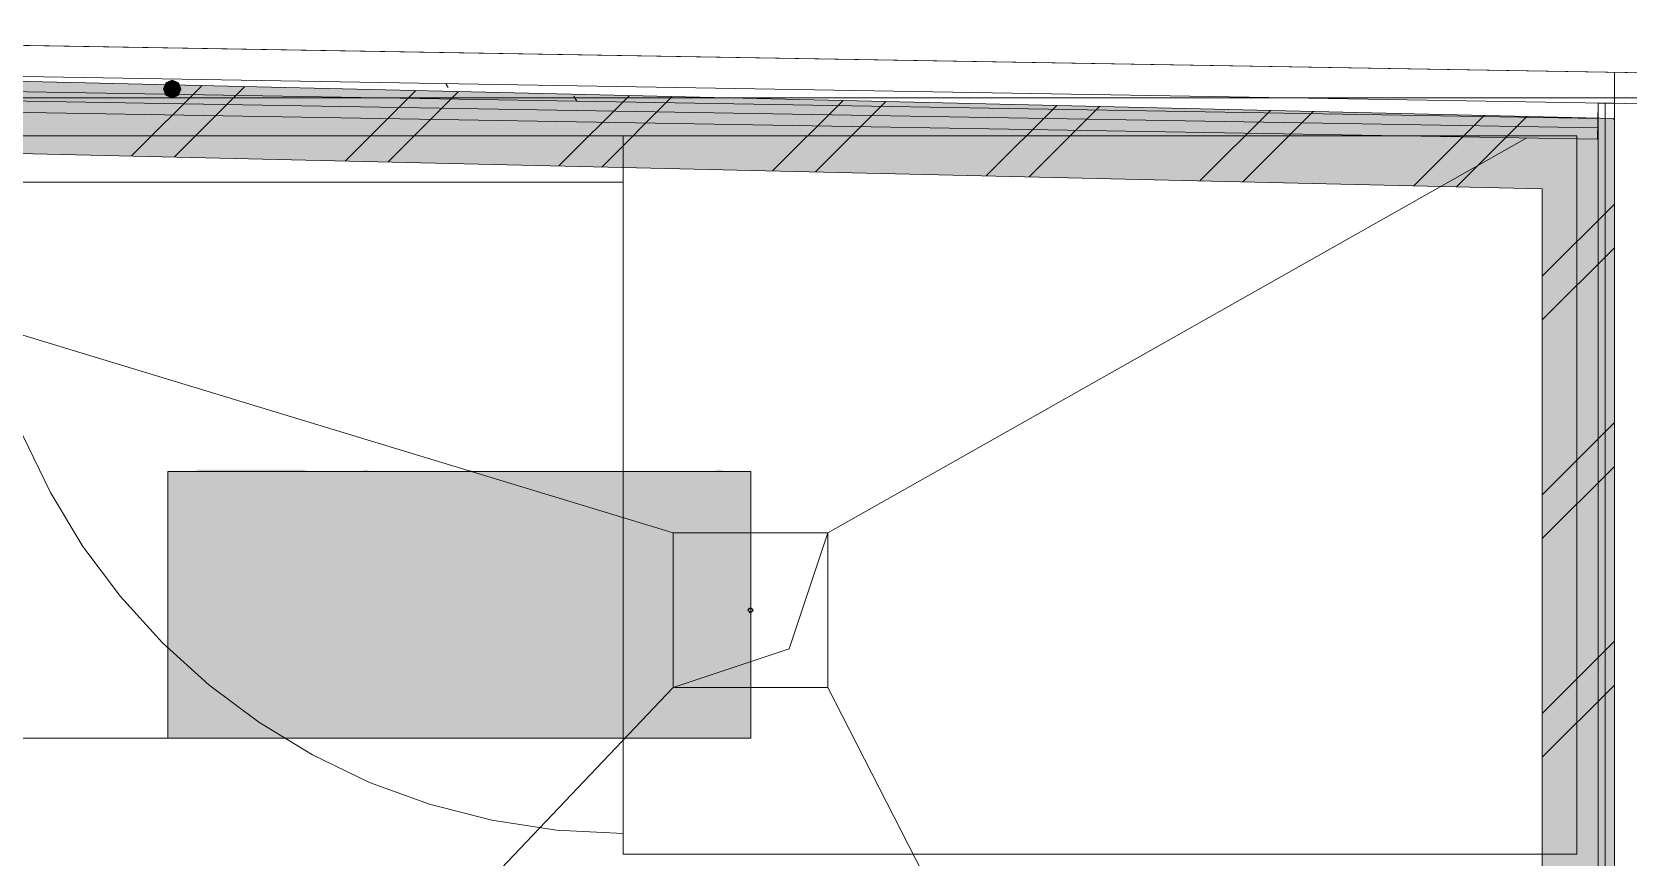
# Model space of a CAD drawing. Header units: millimetres. Extents: x -546 to 1681, y -650 to 1730.
# Drawn here: x 801.35 to 816.84, y 646.01 to 654.01 of the extents above; entities that cross this region are included whole.
import ezdxf

# ---------------------------------------------------------------- set-up
doc = ezdxf.new("R2010")
doc.units = ezdxf.units.MM

msp = doc.modelspace()

# ---------------------------------------------------------------- hatches: boundary and pattern name
at = {"true_color": 0xffffff}
h = msp.add_hatch(color=7, dxfattribs=at)
h.dxf.hatch_style = 2
h.paths.add_polyline_path([(794.386, 652.991), (794.386, 653.692), (816.003, 653.188), (816.003, 652.487)])
h = msp.add_hatch(color=7)
h.dxf.hatch_style = 2
h.paths.add_polyline_path([(802.712, 653.547), (802.649, 653.52), (802.622, 653.457), (802.649, 653.393), (802.712, 653.367), (802.776, 653.393), (802.802, 653.457), (802.776, 653.52)])
h = msp.add_hatch(color=7, dxfattribs=at)
h.dxf.hatch_style = 2
h.paths.add_polyline_path([(816.003, 652.487), (816.003, 653.188), (816.702, 653.171)])
h = msp.add_hatch(color=7, dxfattribs=at)
h.dxf.hatch_style = 2
h.paths.add_polyline_path([(816.686, 653.155), (816.702, 653.155), (816.702, 652.471), (816.003, 652.487)])
h = msp.add_hatch(color=7, dxfattribs=at)
h.dxf.hatch_style = 2
h.paths.add_polyline_path([(816.702, 653.155), (816.686, 653.155), (816.702, 653.171)])
h = msp.add_hatch(color=7, dxfattribs=at)
h.dxf.hatch_style = 2
h.paths.add_polyline_path([(816.003, 652.487), (816.702, 652.471), (816.702, 633.455), (816.003, 633.455)])
h = msp.add_hatch(color=7, dxfattribs=at)
h.dxf.hatch_style = 2
h.paths.add_polyline_path([(802.67, 649.747), (808.327, 649.747), (808.327, 647.158), (802.67, 647.158)])
h = msp.add_hatch(color=7, dxfattribs=at)
h.dxf.hatch_style = 2
h.paths.add_polyline_path([(802.67, 649.747), (808.327, 649.747), (808.327, 647.158), (802.67, 647.158)])
at = {"true_color": 0x0077b0}
h = msp.add_hatch(color=144, dxfattribs=at)
h.dxf.hatch_style = 2
h.paths.add_polyline_path([(802.972, 649.764), (803.982, 649.764), (804.056, 649.739), (804.081, 649.662), (804.081, 647.845), (804.056, 647.77), (803.982, 647.746), (803.906, 647.77), (803.88, 647.845), (803.88, 649.561), (803.073, 649.561), (803.073, 647.845), (803.048, 647.77), (802.972, 647.746), (802.896, 647.77), (802.871, 647.845), (802.871, 649.662), (802.896, 649.739)])
h = msp.add_hatch(color=144, dxfattribs=at)
h.dxf.hatch_style = 2
h.paths.add_polyline_path([(802.972, 649.764), (803.982, 649.764), (804.056, 649.739), (804.081, 649.662), (804.081, 647.845), (804.056, 647.77), (803.982, 647.746), (803.906, 647.77), (803.88, 647.845), (803.88, 649.561), (803.073, 649.561), (803.073, 647.845), (803.048, 647.77), (802.972, 647.746), (802.896, 647.77), (802.871, 647.845), (802.871, 649.662), (802.896, 649.739)])
h = msp.add_hatch(color=144, dxfattribs=at)
h.dxf.hatch_style = 2
h.paths.add_polyline_path([(804.486, 647.845), (804.486, 649.662), (804.511, 649.739), (804.587, 649.764), (804.663, 649.739), (804.689, 649.662), (804.689, 648.957), (805.496, 648.957), (805.496, 649.662), (805.521, 649.739), (805.598, 649.764), (805.671, 649.739), (805.696, 649.662), (805.696, 647.845), (805.671, 647.77), (805.598, 647.746), (805.521, 647.77), (805.496, 647.845), (805.496, 648.754), (804.689, 648.754), (804.689, 647.845), (804.663, 647.77), (804.587, 647.746), (804.511, 647.77)])
h = msp.add_hatch(color=144, dxfattribs=at)
h.dxf.hatch_style = 2
h.paths.add_polyline_path([(804.486, 647.845), (804.486, 649.662), (804.511, 649.739), (804.587, 649.764), (804.663, 649.739), (804.689, 649.662), (804.689, 648.957), (805.496, 648.957), (805.496, 649.662), (805.521, 649.739), (805.598, 649.764), (805.671, 649.739), (805.696, 649.662), (805.696, 647.845), (805.671, 647.77), (805.598, 647.746), (805.521, 647.77), (805.496, 647.845), (805.496, 648.754), (804.689, 648.754), (804.689, 647.845), (804.663, 647.77), (804.587, 647.746), (804.511, 647.77)])
h = msp.add_hatch(color=144, dxfattribs=at)
h.dxf.hatch_style = 2
h.paths.add_polyline_path([(807.919, 649.42), (807.688, 649.188), (807.617, 649.157), (807.541, 649.183), (807.516, 649.259), (807.544, 649.329), (807.939, 649.724), (807.98, 649.754), (808.021, 649.764), (808.097, 649.739), (808.122, 649.662), (808.122, 647.845), (808.097, 647.77), (808.021, 647.746), (807.945, 647.77), (807.919, 647.845)])
h = msp.add_hatch(color=144, dxfattribs=at)
h.dxf.hatch_style = 2
h.paths.add_polyline_path([(807.919, 649.42), (807.688, 649.188), (807.617, 649.157), (807.541, 649.183), (807.516, 649.259), (807.544, 649.329), (807.939, 649.724), (807.98, 649.754), (808.021, 649.764), (808.097, 649.739), (808.122, 649.662), (808.122, 647.845), (808.097, 647.77), (808.021, 647.746), (807.945, 647.77), (807.919, 647.845)])
h = msp.add_hatch(color=144, dxfattribs=at)
h.dxf.hatch_style = 2
h.paths.add_polyline_path([(807.009, 648.248), (806.203, 648.248), (806.126, 648.274), (806.101, 648.35), (806.126, 648.426), (806.203, 648.452), (807.009, 648.452), (807.086, 648.426), (807.111, 648.35), (807.086, 648.274)])
h = msp.add_hatch(color=144, dxfattribs=at)
h.dxf.hatch_style = 2
h.paths.add_polyline_path([(807.009, 648.248), (806.203, 648.248), (806.126, 648.274), (806.101, 648.35), (806.126, 648.426), (806.203, 648.452), (807.009, 648.452), (807.086, 648.426), (807.111, 648.35), (807.086, 648.274)])

# ---------------------------------------------------------------- linework, layer by layer
at = {"color": 7, "lineweight": 0}
for points in [[(793.486, 654.011), (833.084, 653.342)], [(828.693, 653.416), (793.607, 654.009)], [(793.602, 653.709), (828.688, 653.116)], [(816.703, 653.171), (793.686, 653.708)], [(816.703, 614.706), (816.703, 653.619)], [(793.682, 653.468), (816.54, 653.081)], [(793.684, 653.558), (816.542, 653.171)], [(802.318, 652.807), (803.003, 653.491)], [(802.712, 653.457), (802.683, 653.406)], [(802.733, 652.797), (803.417, 653.481)], [(804.391, 652.758), (805.076, 653.442)], [(804.806, 652.749), (805.49, 653.433)], [(805.39, 653.471), (805.367, 653.51)], [(187.211, 653.372), (863.726, 653.372)], [(793.68, 653.358), (816.538, 652.971)], [(806.464, 652.71), (807.149, 653.394)], [(806.639, 653.339), (806.61, 653.389)], [(806.879, 652.7), (807.563, 653.384)], [(808.537, 652.662), (809.222, 653.346)], [(808.952, 652.652), (809.636, 653.336)], [(810.61, 652.613), (811.295, 653.297)], [(811.025, 652.604), (811.709, 653.288)], [(816.538, 652.971), (816.544, 653.321)], [(816.703, 653.319), (816.544, 653.319)], [(816.544, 653.319), (816.544, 633.044)], [(816.613, 653.319), (816.613, 633.044)], [(794.036, 653.266), (807.572, 649.15)], [(812.683, 652.565), (813.368, 653.249)], [(813.098, 652.555), (813.782, 653.239)], [(814.756, 652.517), (815.441, 653.201)], [(815.171, 652.507), (815.855, 653.191)], [(816.703, 653.171), (816.703, 652.471)], [(794.386, 652.991), (816.003, 652.487)], [(809.072, 649.15), (815.855, 652.983)], [(816.003, 652.487), (816.003, 633.455)], [(816.703, 633.455), (816.703, 652.471)], [(816.003, 651.641), (816.703, 652.341)], [(816.003, 651.217), (816.703, 651.917)], [(816.003, 649.52), (816.703, 650.22)], [(816.003, 649.096), (816.703, 649.796)], [(807.572, 647.65), (807.572, 649.15)], [(807.572, 649.15), (809.072, 649.15)], [(809.072, 649.15), (807.572, 649.15)], [(807.572, 649.15), (807.572, 647.65)], [(809.072, 649.15), (808.697, 648.025)], [(809.072, 649.15), (809.072, 647.65)], [(809.072, 647.65), (809.072, 649.15)], [(808.297, 648.4), (808.322, 648.425), (808.347, 648.4)], [(808.297, 648.4), (808.309, 648.421)], [(808.347, 648.4), (808.322, 648.375), (808.297, 648.4)], [(808.346, 648.393), (808.322, 648.375), (808.309, 648.378)], [(808.322, 648.425), (808.346, 648.406)], [(808.697, 648.025), (807.572, 647.65)], [(816.003, 647.399), (816.703, 648.099)], [(807.572, 647.65), (797.748, 637.316)], [(809.072, 647.65), (807.572, 647.65)], [(807.572, 647.65), (809.072, 647.65)], [(809.072, 647.65), (816.544, 633.044)], [(816.003, 646.974), (816.703, 647.674)]]:
    msp.add_lwpolyline(points, dxfattribs=at)
at = {"color": 8, "lineweight": 0, "true_color": 0x7f7f7f}
for points in [[(807.088, 653.004), (800.768, 653.004)], [(807.088, 646.034), (807.088, 653.004)], [(807.088, 653.004), (816.338, 653.004)], [(816.338, 653.004), (816.338, 646.034)], [(800.768, 652.554), (807.088, 652.554)], [(807.088, 646.234), (806.442, 646.266), (805.814, 646.362), (805.209, 646.518), (804.628, 646.73), (804.075, 646.997), (803.554, 647.313), (803.068, 647.677), (802.619, 648.085), (802.211, 648.534), (801.847, 649.02), (801.531, 649.541), (801.265, 650.094), (801.052, 650.675), (800.897, 651.28), (800.801, 651.908), (800.768, 652.554)], [(816.338, 646.034), (807.088, 646.034)]]:
    msp.add_lwpolyline(points, dxfattribs=at)
at = {"color": 144, "lineweight": 0, "true_color": 0x0077b0}
for points in [[(802.671, 649.747), (808.327, 649.747)], [(802.671, 647.158), (802.671, 649.747)], [(802.671, 649.747), (808.327, 649.747)], [(802.671, 647.158), (802.671, 649.747)], [(808.327, 649.747), (808.327, 647.158)], [(808.327, 649.747), (808.327, 647.158)], [(800.434, 647.158), (802.671, 647.158)], [(800.434, 647.158), (802.671, 647.158)], [(808.327, 647.158), (802.671, 647.158)], [(808.327, 647.158), (802.671, 647.158)]]:
    msp.add_lwpolyline(points, dxfattribs=at)

doc.saveas('drawing.dxf')
